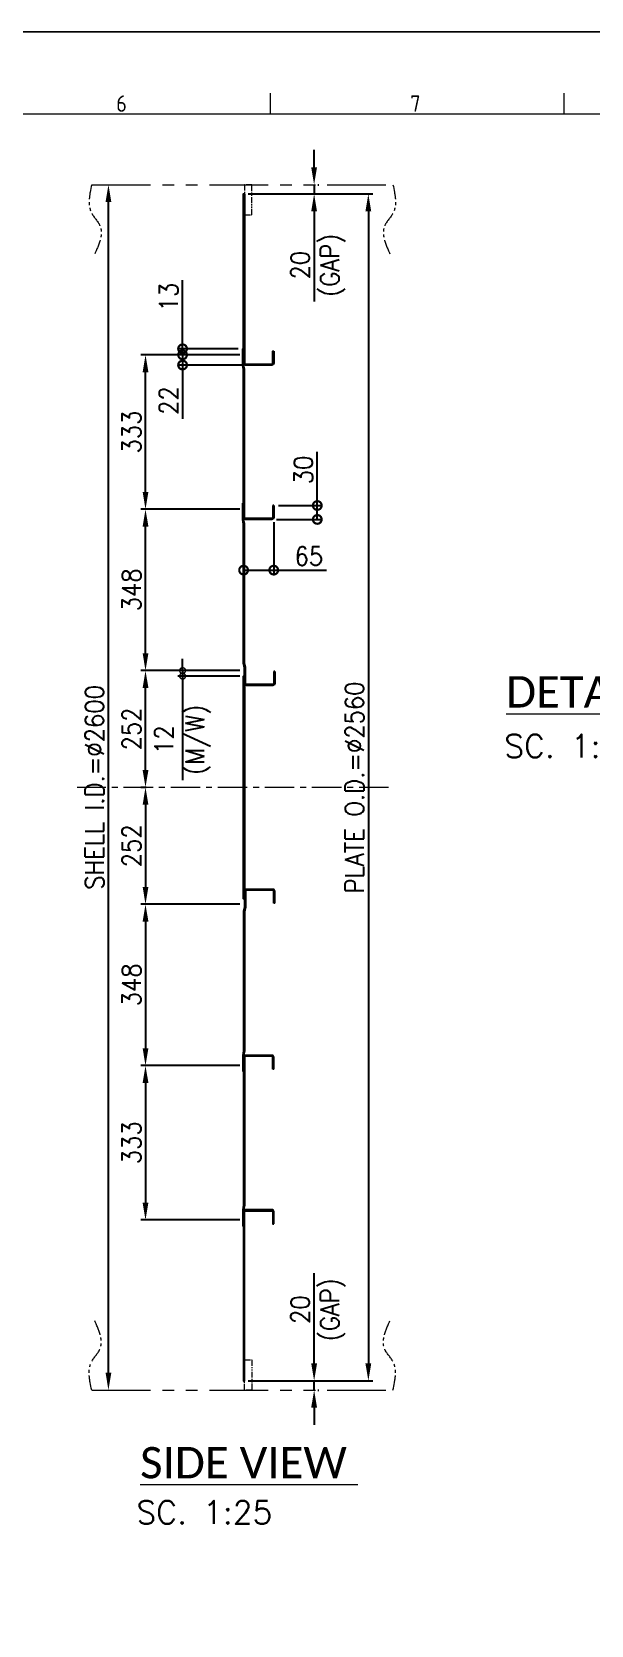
# Model space of a CAD drawing. Header units: inches. Extents: x -15980 to 45789, y -23276 to 2417.
# Drawn here: x 17443 to 18650, y -16355 to -12919 of the extents above; entities that cross this region are included whole.
import ezdxf
from ezdxf.enums import TextEntityAlignment as Align

# ---------------------------------------------------------------- set-up
doc = ezdxf.new("R2010")
doc.units = ezdxf.units.IN
doc.header["$MEASUREMENT"] = 0
for name, pattern in [('CENTER', [50.8, 31.75, -6.35, 6.35, -6.35]), ('CENTERX2', [101.6, 63.5, -12.7, 12.7, -12.7]), ('HIDDEN', [9.525, 6.35, -3.175]), ('PHANTOMX2', [127, 63.5, -12.7, 12.7, -12.7, 12.7, -12.7])]:
    doc.linetypes.add(name, pattern=pattern)
for name, color, linetype, lineweight in [('CADRE', 254, 'Continuous', 5), ('Center line', 181, 'CENTER', 5), ('CENTER LINES', 181, 'CENTERX2', 5), ('HATCH', 130, 'PHANTOMX2', 9), ('HIDDEN', 211, 'HIDDEN', 5), ('Plot Plan', 9, 'Continuous', 0), ('TEXT', 2, 'Continuous', 13)]:
    doc.layers.add(name, color=color, linetype=linetype, lineweight=lineweight)
doc.layers.add('dim', color=82, linetype='Continuous')
doc.styles.add('ISO Proportional', font='isocp.shx')
doc.styles.add('ROMANS', font='ROMANS.shx', dxfattribs={"width": 0.9, "bigfont": '@extfont2.shx'})
doc.styles.add('style4', font='calibri.ttf')
doc.dimstyles.new('1X25', dxfattribs={"dimscale": 25, "dimtxt": 1.6, "dimasz": 1.5, "dimexe": 0.4, "dimexo": 0.4, "dimgap": 0.4, "dimtad": 1, "dimdsep": 46, "dimtxsty": 'ROMANS', "dimcen": 0, "dimclrd": 256, "dimclre": 256, "dimclrt": 2, "dimadec": 0, "dimazin": 0, "dimtfac": 1, "dimtmove": 0, "dimatfit": 3, "dimfxl": 0.7, "dimlwd": -1, "dimlwe": -1, "dimarcsym": 1})

# ---------------------------------------------------------------- blocks, each defined once
blk = doc.blocks.new('A$Ca7c96a5f')
blk.add_lwpolyline([(480, 0), (480, 2), (0, 2), (0, 0)], close=True)
blk = doc.blocks.new('A$C74ed4174')
for p, q in [((0, 64), (0, 66)), ((363, -3), (363, -1))]:
    blk.add_line(p, q)
for points in [[(363, -3), (389, -3, 0.414214), (393, 1), (393, 58, 0.414214), (389, 62), (354.9, 62), (345, 64), (44.9, 64), (35, 66), (0, 66)], [(363, -1), (389, -1, 0.414214), (391, 1), (391, 58, 0.414214), (389, 60), (354.7, 60), (344.8, 62), (44.7, 62), (34.8, 64), (0, 64)]]:
    blk.add_lwpolyline(points, format="xyb")
at = {"layer": 'CENTER LINES'}
for p, q in [((13, 66.6), (13, 63.3)), ((361, 59.5), (361, 62.5))]:
    blk.add_line(p, q, dxfattribs=at)
at = {"layer": 'HIDDEN', "ltscale": 0.2}
for p, q in [((7.5, 64), (7.5, 66)), ((18.5, 64), (18.5, 66)), ((355.5, 60), (355.5, 62)), ((366.5, 60), (366.5, 62))]:
    blk.add_line(p, q, dxfattribs=at)
blk = doc.blocks.new('A$Cb9f199c5')
blk.add_line((338, 0), (338, 2))
for points in [[(338, 0), (364, 0, 0.414214), (368, 4), (368, 61, 0.414214), (364, 65), (44.9, 65), (35, 67), (0, 67), (0, 65)], [(338, 2), (364, 2, 0.414214), (366, 4), (366, 61, 0.414214), (364, 63), (44.6, 63), (34.7, 65), (0, 65)]]:
    blk.add_lwpolyline(points, format="xyb")
at = {"layer": 'CENTER LINES'}
for p, q in [((13, 67.3), (13, 64.7)), ((346, 62.5), (346, 65.5))]:
    blk.add_line(p, q, dxfattribs=at)
at = {"layer": 'HIDDEN', "ltscale": 0.2}
for p, q in [((7.5, 65), (7.5, 67)), ((18.5, 65), (18.5, 67)), ((340.5, 63), (340.5, 65)), ((351.5, 63), (351.5, 65))]:
    blk.add_line(p, q, dxfattribs=at)
blk = doc.blocks.new('A$C80fc0849')
blk.add_lwpolyline([(339, 0), (365, 0, 0.414214), (369, 4), (369, 61, 0.414214), (365, 65), (0, 65), (0, 63), (365, 63, -0.414214), (367, 61), (367, 4, -0.414214), (365, 2), (339, 2)], format="xyb", close=True)
at = {"layer": 'CENTER LINES'}
blk.add_line((347, 62.5), (347, 65.5), dxfattribs=at)
at = {"layer": 'HIDDEN', "ltscale": 0.2}
for p, q in [((341.5, 63), (341.5, 65)), ((352.5, 63), (352.5, 65))]:
    blk.add_line(p, q, dxfattribs=at)
blk = doc.blocks.new('*D614')
at = {"layer": 'Defpoints', "color": 0, "transparency": 16777216}
for p in [(17608.4, -13248.6), (17608.4, -13248.6), (17608.4, -15848.6)]:
    blk.add_point(p, dxfattribs=at)
at = {"layer": 'dim', "transparency": 16777216}
blk.add_line((17608.4, -15811.1), (17608.4, -13286.1), dxfattribs=at)
for points in [[(17602.2, -13286.1), (17614.7, -13286.1), (17608.4, -13248.6)], [(17602.2, -15811.1), (17614.7, -15811.1), (17608.4, -15848.6)]]:
    blk.add_solid(points, dxfattribs=at)
at = {"layer": 'dim', "color": 2, "transparency": 16777216, "insert": (17578.4, -14548.6), "char_height": 40, "attachment_point": 5, "rotation": 90, "style": 'ROMANS'}
blk.add_mtext('SHELL I.D.=%%C2600', dxfattribs=at)
blk = doc.blocks.new('A$Caa3a44ed')
at = {"ltscale": 0.2}
blk.add_lwpolyline([(0, 16), (65, 16), (65, 0), (0, 0)], close=True, dxfattribs=at)
blk = doc.blocks.new('A$Cce359d03')
blk.add_blockref('A$Caa3a44ed', (0, 0))
at = {"xscale": -1}
blk.add_blockref('A$Caa3a44ed', (2600, 0), dxfattribs=at)
blk = doc.blocks.new('*D681')
at = {"layer": 'Defpoints', "color": 0, "transparency": 16777216}
for p in [(17688.4, -14296.6), (17901.7, -14296.6), (17699.6, -14548.6)]:
    blk.add_point(p, dxfattribs=at)
at = {"layer": 'dim', "transparency": 16777216}
for p, q in [((17891.7, -14296.6), (17678.4, -14296.6)), ((17688.4, -14511.1), (17688.4, -14334.1)), ((17689.6, -14548.6), (17678.4, -14548.6))]:
    blk.add_line(p, q, dxfattribs=at)
for points in [[(17682.2, -14334.1), (17694.7, -14334.1), (17688.4, -14296.6)], [(17682.2, -14511.1), (17694.7, -14511.1), (17688.4, -14548.6)]]:
    blk.add_solid(points, dxfattribs=at)
at = {"layer": 'dim', "color": 2, "transparency": 16777216, "insert": (17658.4, -14422.6), "char_height": 40, "attachment_point": 5, "rotation": 90, "style": 'ROMANS'}
blk.add_mtext('252', dxfattribs=at)
blk = doc.blocks.new('*D631')
at = {"layer": 'Defpoints', "color": 0, "transparency": 16777216}
for p in [(17688.4, -13948.6), (17901.7, -13948.6), (17901.7, -14296.6)]:
    blk.add_point(p, dxfattribs=at)
at = {"layer": 'dim', "transparency": 16777216}
for p, q in [((17891.7, -13948.6), (17678.4, -13948.6)), ((17688.4, -14259.1), (17688.4, -13986.1)), ((17891.7, -14296.6), (17678.4, -14296.6))]:
    blk.add_line(p, q, dxfattribs=at)
for points in [[(17682.2, -13986.1), (17694.7, -13986.1), (17688.4, -13948.6)], [(17682.2, -14259.1), (17694.7, -14259.1), (17688.4, -14296.6)]]:
    blk.add_solid(points, dxfattribs=at)
at = {"layer": 'dim', "color": 2, "transparency": 16777216, "insert": (17658.4, -14122.6), "char_height": 40, "attachment_point": 5, "rotation": 90, "style": 'ROMANS'}
blk.add_mtext('348', dxfattribs=at)
blk = doc.blocks.new('*D632')
at = {"layer": 'Defpoints', "color": 0, "transparency": 16777216}
for p in [(17688.4, -13615.6), (17901.7, -13615.6), (17901.7, -13948.6)]:
    blk.add_point(p, dxfattribs=at)
at = {"layer": 'dim', "transparency": 16777216}
for p, q in [((17891.7, -13615.6), (17678.4, -13615.6)), ((17688.4, -13911.1), (17688.4, -13653.1)), ((17891.7, -13948.6), (17678.4, -13948.6))]:
    blk.add_line(p, q, dxfattribs=at)
for points in [[(17682.2, -13653.1), (17694.7, -13653.1), (17688.4, -13615.6)], [(17682.2, -13911.1), (17694.7, -13911.1), (17688.4, -13948.6)]]:
    blk.add_solid(points, dxfattribs=at)
at = {"layer": 'dim', "color": 2, "transparency": 16777216, "insert": (17658.4, -13782.1), "char_height": 40, "attachment_point": 5, "rotation": 90, "style": 'ROMANS'}
blk.add_mtext('333', dxfattribs=at)
blk = doc.blocks.new('*D633')
at = {"layer": 'Defpoints', "color": 0, "transparency": 16777216}
for p in [(17699.6, -14548.6), (17688.4, -14800.6), (17901.7, -14800.6)]:
    blk.add_point(p, dxfattribs=at)
at = {"layer": 'dim', "transparency": 16777216}
for p, q in [((17689.6, -14548.6), (17678.4, -14548.6)), ((17688.4, -14586.1), (17688.4, -14763.1)), ((17891.7, -14800.6), (17678.4, -14800.6))]:
    blk.add_line(p, q, dxfattribs=at)
for points in [[(17682.2, -14586.1), (17694.7, -14586.1), (17688.4, -14548.6)], [(17682.2, -14763.1), (17694.7, -14763.1), (17688.4, -14800.6)]]:
    blk.add_solid(points, dxfattribs=at)
at = {"layer": 'dim', "color": 2, "transparency": 16777216, "insert": (17658.4, -14674.6), "char_height": 40, "attachment_point": 5, "rotation": 90, "style": 'ROMANS'}
blk.add_mtext('252', dxfattribs=at)
blk = doc.blocks.new('*D634')
at = {"layer": 'Defpoints', "color": 0, "transparency": 16777216}
for p in [(17901.7, -14800.6), (17688.4, -15148.6), (17901.7, -15148.6)]:
    blk.add_point(p, dxfattribs=at)
at = {"layer": 'dim', "transparency": 16777216}
for p, q in [((17891.7, -14800.6), (17678.4, -14800.6)), ((17688.4, -14838.1), (17688.4, -15111.1)), ((17891.7, -15148.6), (17678.4, -15148.6))]:
    blk.add_line(p, q, dxfattribs=at)
for points in [[(17682.2, -14838.1), (17694.7, -14838.1), (17688.4, -14800.6)], [(17682.2, -15111.1), (17694.7, -15111.1), (17688.4, -15148.6)]]:
    blk.add_solid(points, dxfattribs=at)
at = {"layer": 'dim', "color": 2, "transparency": 16777216, "insert": (17658.4, -14974.6), "char_height": 40, "attachment_point": 5, "rotation": 90, "style": 'ROMANS'}
blk.add_mtext('348', dxfattribs=at)
blk = doc.blocks.new('*D635')
at = {"layer": 'Defpoints', "color": 0, "transparency": 16777216}
for p in [(17901.7, -15148.6), (17688.4, -15481.6), (17901.7, -15481.6)]:
    blk.add_point(p, dxfattribs=at)
at = {"layer": 'dim', "transparency": 16777216}
for p, q in [((17891.7, -15148.6), (17678.4, -15148.6)), ((17688.4, -15186.1), (17688.4, -15444.1)), ((17891.7, -15481.6), (17678.4, -15481.6))]:
    blk.add_line(p, q, dxfattribs=at)
for points in [[(17682.2, -15186.1), (17694.7, -15186.1), (17688.4, -15148.6)], [(17682.2, -15444.1), (17694.7, -15444.1), (17688.4, -15481.6)]]:
    blk.add_solid(points, dxfattribs=at)
at = {"layer": 'dim', "color": 2, "transparency": 16777216, "insert": (17658.4, -15315.1), "char_height": 40, "attachment_point": 5, "rotation": 90, "style": 'ROMANS'}
blk.add_mtext('333', dxfattribs=at)
blk = doc.blocks.new('_DotSmall')
at = {"color": 0, "linetype": 'ByBlock', "const_width": 0.5}
blk.add_lwpolyline([(-0.0625, 0, 1), (0.0625, 0, 1)], format="xyb", close=True, dxfattribs=at)
blk = doc.blocks.new('*D682')
at = {"layer": 'Defpoints', "color": 0, "transparency": 16777216}
for p in [(17768.4, -14308.6), (17901.7, -14296.6), (17901.7, -14308.6)]:
    blk.add_point(p, dxfattribs=at)
at = {"layer": 'dim', "transparency": 16777216}
for p, q in [((17768.4, -14296.6), (17768.4, -14271.6)), ((17891.7, -14296.6), (17758.4, -14296.6)), ((17891.7, -14308.6), (17758.4, -14308.6)), ((17768.4, -14296.6), (17768.4, -14308.6)), ((17768.4, -14308.6), (17768.4, -14532.9))]:
    blk.add_line(p, q, dxfattribs=at)
at = {"layer": 'dim', "transparency": 16777216, "xscale": 25, "yscale": 25, "zscale": 25}
for p, rotation in [((17768.4, -14296.6), 270), ((17768.4, -14308.6), 90)]:
    blk.add_blockref('_DotSmall', p, dxfattribs=dict(at, rotation=rotation))
at = {"layer": 'dim', "color": 2, "transparency": 16777216, "insert": (17768.4, -14445.7), "char_height": 40, "attachment_point": 5, "rotation": 90, "style": 'ROMANS'}
blk.add_mtext('12\\P(M/W)', dxfattribs=at)
blk = doc.blocks.new('*D683')
at = {"layer": 'Defpoints', "color": 0, "transparency": 16777216}
for p in [(17768.4, -13637.6), (17899.1, -13615.6), (17906.5, -13637.6)]:
    blk.add_point(p, dxfattribs=at)
at = {"layer": 'dim', "transparency": 16777216}
for p, q in [((17889.1, -13615.6), (17758.4, -13615.6)), ((17896.5, -13637.6), (17758.4, -13637.6)), ((17768.4, -13615.6), (17768.4, -13637.6)), ((17768.4, -13637.6), (17768.4, -13753.4))]:
    blk.add_line(p, q, dxfattribs=at)
at = {"layer": 'dim', "transparency": 16777216, "xscale": 37.5, "yscale": 37.5, "zscale": 37.5}
for p, rotation in [((17768.4, -13615.6), 90), ((17768.4, -13637.6), 270)]:
    blk.add_blockref('_DotSmall', p, dxfattribs=dict(at, rotation=rotation))
at = {"layer": 'dim', "color": 2, "transparency": 16777216, "insert": (17738.4, -13714.2), "char_height": 40, "attachment_point": 5, "rotation": 90, "style": 'ROMANS'}
blk.add_mtext('22', dxfattribs=at)
blk = doc.blocks.new('*D684')
at = {"layer": 'Defpoints', "color": 0, "transparency": 16777216}
for p in [(17768.4, -13602.6), (17898.1, -13602.6), (17901.7, -13615.6)]:
    blk.add_point(p, dxfattribs=at)
at = {"layer": 'dim', "transparency": 16777216}
for p, q in [((17768.4, -13602.6), (17768.4, -13454.4)), ((17888.1, -13602.6), (17758.4, -13602.6)), ((17768.4, -13615.6), (17768.4, -13602.6)), ((17891.7, -13615.6), (17758.4, -13615.6)), ((17768.4, -13615.6), (17768.4, -13653.1))]:
    blk.add_line(p, q, dxfattribs=at)
at = {"layer": 'dim', "transparency": 16777216, "xscale": 37.5, "yscale": 37.5, "zscale": 37.5}
for p, rotation in [((17768.4, -13602.6), 270), ((17768.4, -13615.6), 90)]:
    blk.add_blockref('_DotSmall', p, dxfattribs=dict(at, rotation=rotation))
at = {"layer": 'dim', "color": 2, "transparency": 16777216, "insert": (17738.4, -13491), "char_height": 40, "attachment_point": 5, "rotation": 90, "style": 'ROMANS'}
blk.add_mtext('13', dxfattribs=at)
blk = doc.blocks.new('*D685')
at = {"layer": 'Defpoints', "color": 0, "transparency": 16777216}
for p in [(17965.1, -13940.6), (18059.1, -13940.6), (17961.1, -13970.6)]:
    blk.add_point(p, dxfattribs=at)
at = {"layer": 'dim', "transparency": 16777216}
for p, q in [((18059.1, -13940.6), (18059.1, -13824.8)), ((17975.1, -13940.6), (18069.1, -13940.6)), ((18059.1, -13970.6), (18059.1, -13940.6)), ((17971.1, -13970.6), (18069.1, -13970.6))]:
    blk.add_line(p, q, dxfattribs=at)
at = {"layer": 'dim', "transparency": 16777216, "xscale": 37.5, "yscale": 37.5, "zscale": 37.5}
for p, rotation in [((18059.1, -13940.6), 90), ((18059.1, -13970.6), 270)]:
    blk.add_blockref('_DotSmall', p, dxfattribs=dict(at, rotation=rotation))
at = {"layer": 'dim', "color": 2, "transparency": 16777216, "insert": (18029.1, -13863.9), "char_height": 40, "attachment_point": 5, "rotation": 90, "style": 'ROMANS'}
blk.add_mtext('30', dxfattribs=at)
blk = doc.blocks.new('*D686')
at = {"layer": 'Defpoints', "color": 0, "transparency": 16777216}
for p in [(17900.1, -13966.6), (17965.1, -13966.6), (17965.1, -14080)]:
    blk.add_point(p, dxfattribs=at)
at = {"layer": 'dim', "transparency": 16777216}
for p, q in [((17900.1, -13976.6), (17900.1, -14090)), ((17965.1, -13976.6), (17965.1, -14090)), ((17900.1, -14080), (17965.1, -14080)), ((17965.1, -14080), (18079.2, -14080))]:
    blk.add_line(p, q, dxfattribs=at)
at = {"layer": 'dim', "transparency": 16777216, "xscale": 37.5, "yscale": 37.5, "zscale": 37.5, "rotation": 180}
blk.add_blockref('_DotSmall', (17900.1, -14080), dxfattribs=at)
at = {"layer": 'dim', "transparency": 16777216, "xscale": 37.5, "yscale": 37.5, "zscale": 37.5}
blk.add_blockref('_DotSmall', (17965.1, -14080), dxfattribs=at)
at = {"layer": 'dim', "color": 2, "transparency": 16777216, "insert": (18040.9, -14050), "char_height": 40, "attachment_point": 5, "style": 'ROMANS'}
blk.add_mtext('65', dxfattribs=at)
blk = doc.blocks.new('*D636')
at = {"layer": 'Defpoints', "color": 0, "transparency": 16777216}
for p in [(17900.1, -13268.6), (17900.1, -15828.6), (18169.3, -15828.6)]:
    blk.add_point(p, dxfattribs=at)
at = {"layer": 'dim', "transparency": 16777216}
for p, q in [((17910.1, -13268.6), (18179.3, -13268.6)), ((18169.3, -13306.1), (18169.3, -15791.1)), ((17910.1, -15828.6), (18179.3, -15828.6))]:
    blk.add_line(p, q, dxfattribs=at)
for points in [[(18163, -13306.1), (18175.5, -13306.1), (18169.3, -13268.6)], [(18163, -15791.1), (18175.5, -15791.1), (18169.3, -15828.6)]]:
    blk.add_solid(points, dxfattribs=at)
at = {"layer": 'dim', "color": 2, "transparency": 16777216, "insert": (18139.3, -14548.6), "char_height": 40, "attachment_point": 5, "rotation": 90, "style": 'ROMANS'}
blk.add_mtext('PLATE O.D.=%%C2560', dxfattribs=at)
blk = doc.blocks.new('*D637')
at = {"layer": 'Defpoints', "color": 0, "transparency": 16777216}
for p in [(18050.6, -13248.6), (18052.3, -13248.6), (17902.1, -13268.6)]:
    blk.add_point(p, dxfattribs=at)
at = {"layer": 'dim', "transparency": 16777216}
for p, q in [((18052.3, -13211.1), (18052.3, -13173.6)), ((18052.3, -13248.6), (18052.3, -13268.6)), ((18060.6, -13248.6), (18062.3, -13248.6)), ((17912.1, -13268.6), (18062.3, -13268.6)), ((18052.3, -13306.1), (18052.3, -13500.7))]:
    blk.add_line(p, q, dxfattribs=at)
for points in [[(18046, -13211.1), (18058.5, -13211.1), (18052.3, -13248.6)], [(18046, -13306.1), (18058.5, -13306.1), (18052.3, -13268.6)]]:
    blk.add_solid(points, dxfattribs=at)
at = {"layer": 'dim', "color": 2, "transparency": 16777216, "char_height": 40, "attachment_point": 5, "rotation": 90, "style": 'ROMANS'}
for s, insert in [('(GAP)', (18092.7, -13422.2)), ('20', (18022.3, -13422.2))]:
    blk.add_mtext(s, dxfattribs=dict(at, insert=insert))
blk = doc.blocks.new('*D638')
at = {"layer": 'Defpoints', "color": 0, "transparency": 16777216}
for p in [(17902.1, -15828.6), (18050.6, -15848.6), (18052.3, -15848.6)]:
    blk.add_point(p, dxfattribs=at)
at = {"layer": 'dim', "transparency": 16777216}
for p, q in [((18052.3, -15791.1), (18052.3, -15596.4)), ((17912.1, -15828.6), (18062.3, -15828.6)), ((18052.3, -15848.6), (18052.3, -15828.6)), ((18060.6, -15848.6), (18062.3, -15848.6)), ((18052.3, -15886.1), (18052.3, -15923.6))]:
    blk.add_line(p, q, dxfattribs=at)
for points in [[(18046, -15791.1), (18058.5, -15791.1), (18052.3, -15828.6)], [(18046, -15886.1), (18058.5, -15886.1), (18052.3, -15848.6)]]:
    blk.add_solid(points, dxfattribs=at)
at = {"layer": 'dim', "color": 2, "transparency": 16777216, "char_height": 40, "attachment_point": 5, "rotation": 90, "style": 'ROMANS'}
for s, insert in [('(GAP)', (18092.7, -15675)), ('20', (18022.3, -15675))]:
    blk.add_mtext(s, dxfattribs=dict(at, insert=insert))
blk = doc.blocks.new('A$Ceb6babff')
at = {"layer": 'CADRE', "color": 2}
for p, q in [((3981.7, 7291.7), (3981.7, 7247.5)), ((4615.8, 7291.7), (4615.8, 7247.5))]:
    blk.add_line(p, q, dxfattribs=at)
at = {"layer": 'CADRE', "color": 8}
blk.add_lwpolyline([(0, 0), (10500, 0), (10500, 7424.2), (0, 7424.2)], close=True, dxfattribs=at)
at = {"layer": 'CADRE', "color": 4}
blk.add_lwpolyline([(176.8, 7247.5), (10323.2, 7247.5), (10323.2, 176.8), (176.8, 176.8)], close=True, dxfattribs=at)
at = {"layer": 'Plot Plan', "linetype": 'ByBlock'}
blk.add_lwpolyline([(10500, 0), (0, 0), (0, 7424.2), (10500, 7424.2)], close=True, dxfattribs=at)
at = {"layer": 'CADRE', "color": 2, "style": 'ISO Proportional'}
for s, p in [('6', (3661.1, 7269.6)), ('7', (4295.2, 7269.6))]:
    blk.add_text(s, height=35.4, dxfattribs=at).set_placement(p, align=Align.MIDDLE)

msp = doc.modelspace()

# ---------------------------------------------------------------- linework, layer by layer
at = {"layer": 'Center line', "ltscale": 2}
msp.add_line((18212.741, -14548.582), (17541.2, -14548.582), dxfattribs=at)
at = {"layer": 'HATCH', "ltscale": 2}
for p, q in [((17572.334, -13248.582), (18222.329, -13248.582)), ((17572.334, -15848.582), (18222.329, -15848.582))]:
    msp.add_line(p, q, dxfattribs=at)
at = {"layer": 'HATCH', "ltscale": 0.5}
for points in [[(17572.334, -13248.582), (17572.155, -13310.016), (17589.845, -13336.568), (17578.093, -13399.821)], [(18222.329, -13248.582), (18222.507, -13310.016), (18204.818, -13336.568), (18216.57, -13399.821)], [(17572.334, -15848.582), (17572.155, -15787.149), (17589.845, -15760.597), (17578.093, -15697.344)], [(18222.329, -15848.582), (18222.507, -15787.149), (18204.818, -15760.597), (18216.57, -15697.344)]]:
    msp.add_spline(points, degree=3, dxfattribs=at)

# ---------------------------------------------------------------- block references
msp.add_blockref('A$Ceb6babff', (13975.598, -20343.245))
at = {"xscale": -1, "rotation": 90}
for name, p in [('A$C80fc0849', (17965.148, -13268.582)), ('A$Cb9f199c5', (17965.148, -13602.582)), ('A$C74ed4174', (17964.148, -13935.582)), ('A$Ca7c96a5f', (17902.149, -14308.582))]:
    msp.add_blockref(name, p, dxfattribs=at)
at = {"rotation": 90.00000000000001}
for name, p in [('A$C74ed4174', (17964.148, -15161.582)), ('A$Cb9f199c5', (17965.148, -15494.582)), ('A$C80fc0849', (17965.148, -15828.582))]:
    msp.add_blockref(name, p, dxfattribs=at)
at = {"layer": 'HATCH', "ltscale": 2, "rotation": 90.00000000000001}
msp.add_blockref('A$Cce359d03', (17918.149, -15848.582), dxfattribs=at)

# ---------------------------------------------------------------- texts
at = {"layer": 'TEXT', "style": 'style4'}
for s, p in [('%%UDETAIL OF LEVELING SHIM', (19031.692, -14342.548)), ('%%USIDE VIEW ', (17911.732, -16005.105))]:
    msp.add_text(s, height=67.5, dxfattribs=at).set_placement(p, align=Align.MIDDLE_CENTER)
at = {"layer": 'TEXT', "ltscale": 0.5, "style": 'ROMANS'}
for s, p in [('SC. 1:10 (FOR TRAY #2)', (18462.457, -14484.318)), ('SC. 1:25', (17668.766, -16137.228))]:
    msp.add_text(s, height=50, dxfattribs=at).set_placement(p)

# ---------------------------------------------------------------- dimensions: what is measured, and where the dimension line sits
at = {"layer": 'dim'}
for base, p1, p2, angle, picture, middle in [((18052.271, -13248.582), (17902.149, -13268.582), (18050.639, -13248.582), 270, '*D637', (18052.271, -13422.154)), ((18052.271, -15848.582), (17902.149, -15828.582), (18050.639, -15848.582), 90, '*D638', (18052.271, -15675.011))]:
    dim = msp.add_linear_dim(base=base, p1=p1, p2=p2, angle=angle, text='<>\\X(GAP)', dimstyle='1X25', dxfattribs=at)
    dim.commit()
    dim.dimension.update_dxf_attribs({"geometry": picture, "text_midpoint": middle, "dimtype": 160})
for base, p1, p2, text, override, picture, middle in [((17608.414, -13248.582), (17608.414, -15848.582), (17608.414, -13248.582), 'SHELL I.D.=%%C<>', {"dimtmove": 0}, '*D614', (17608.414, -14548.582)), ((17768.414, -14308.582), (17901.697, -14296.582), (17901.697, -14308.582), '<>\\X(M/W)', {"dimasz": 1, "dimblk1": 'DotSmall', "dimblk2": 'DotSmall', "dimsah": 1, "dimtmove": 0}, '*D682', (17768.414, -14445.725))]:
    dim = msp.add_linear_dim(base=base, p1=p1, p2=p2, angle=90, text=text, dimstyle='1X25', override=override, dxfattribs=at)
    dim.commit()
    dim.dimension.update_dxf_attribs({"geometry": picture, "text_midpoint": middle, "dimtype": 160})
dim = msp.add_linear_dim(base=(18169.262, -15828.582), p1=(17900.149, -13268.582), p2=(17900.149, -15828.582), angle=90, text='PLATE O.D.=%%C<>', dimstyle='1X25', override={"dimtmove": 0}, dxfattribs=at)
dim.commit()
dim.dimension.update_dxf_attribs({"geometry": '*D636', "text_midpoint": (18139.262, -14548.582)})
for base, p1, p2, angle, override, picture, middle in [((17768.414, -13602.582), (17901.697, -13615.582), (17898.149, -13602.582), 90, {"dimblk1": 'DotSmall', "dimblk2": 'DotSmall', "dimsah": 1, "dimtmove": 0}, '*D684', (17768.414, -13491.011)), ((17768.414, -13637.582), (17899.149, -13615.582), (17906.474, -13637.582), 90, {"dimblk1": 'DotSmall', "dimblk2": 'DotSmall', "dimsah": 1, "dimtmove": 0}, '*D683', (17768.414, -13714.225)), ((17688.414, -14296.582), (17699.62, -14548.582), (17901.697, -14296.582), 90, {"dimtmove": 0}, '*D681', (17688.414, -14422.582)), ((17688.414, -14800.582), (17699.62, -14548.582), (17901.697, -14800.582), 270, {"dimtmove": 0}, '*D633', (17688.414, -14674.582))]:
    dim = msp.add_linear_dim(base=base, p1=p1, p2=p2, angle=angle, dimstyle='1X25', override=override, dxfattribs=at)
    dim.commit()
    dim.dimension.update_dxf_attribs({"geometry": picture, "text_midpoint": middle, "dimtype": 160})
for base, p1, p2, angle, override, picture, middle in [((17688.414, -13615.582), (17901.697, -13948.582), (17901.697, -13615.582), 90, {"dimtmove": 0}, '*D632', (17658.414, -13782.082)), ((18059.078, -13940.582), (17961.149, -13970.582), (17965.149, -13940.582), 90, {"dimblk1": 'DotSmall', "dimblk2": 'DotSmall', "dimsah": 1}, '*D685', (18029.078, -13863.94)), ((17688.414, -15481.582), (17901.697, -15148.582), (17901.697, -15481.582), 270, {"dimtmove": 0}, '*D635', (17658.414, -15315.082))]:
    dim = msp.add_linear_dim(base=base, p1=p1, p2=p2, angle=angle, dimstyle='1X25', override=override, dxfattribs=at)
    dim.commit()
    dim.dimension.update_dxf_attribs({"geometry": picture, "text_midpoint": middle})
for base, p1, p2, angle, picture, middle in [((17688.414, -13948.582), (17901.697, -14296.582), (17901.697, -13948.582), 90, '*D631', (17658.414, -14122.582)), ((17688.414, -15148.582), (17901.697, -14800.582), (17901.697, -15148.582), 270, '*D634', (17658.414, -14974.582))]:
    dim = msp.add_linear_dim(base=base, p1=p1, p2=p2, angle=angle, dimstyle='1X25', dxfattribs=at)
    dim.commit()
    dim.dimension.update_dxf_attribs({"geometry": picture, "text_midpoint": middle})
dim = msp.add_linear_dim(base=(17965.149, -14079.973), p1=(17900.149, -13966.582), p2=(17965.149, -13966.582), dimstyle='1X25', override={"dimblk1": 'DotSmall', "dimblk2": 'DotSmall', "dimsah": 1}, dxfattribs=at)
dim.commit()
dim.dimension.update_dxf_attribs({"geometry": '*D686', "text_midpoint": (18040.934, -14049.973)})

doc.saveas('drawing.dxf')
